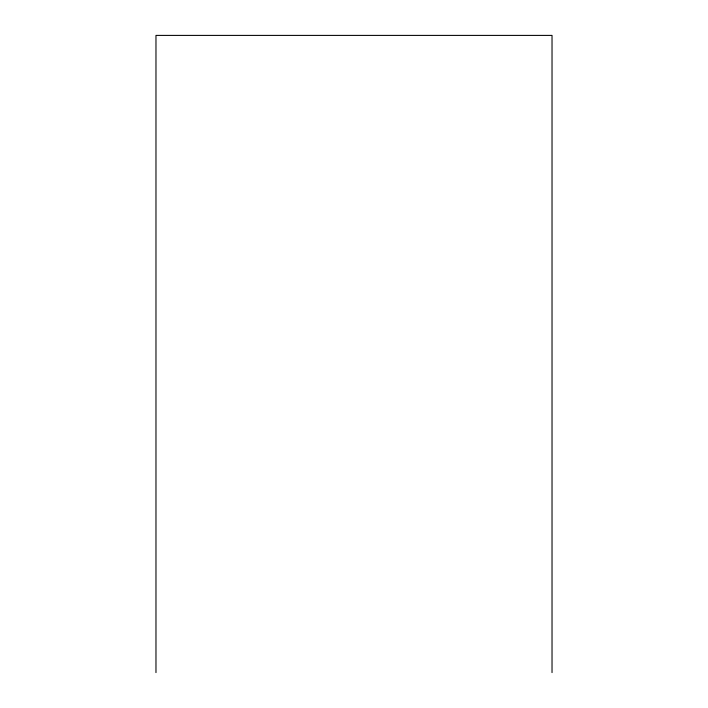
<?xml version="1.0" encoding="UTF-8"?>
<svg xmlns="http://www.w3.org/2000/svg" width="708" height="708" viewBox="0 0 708 708"><rect width="100%" height="100%" fill="white"/><g stroke="black" fill="none" stroke-linecap="round" stroke-linejoin="round"><path stroke-width="1.06" d="M552.028 672.6L552.028 35.4L155.972 35.4L155.972 672.6"/></g></svg>
